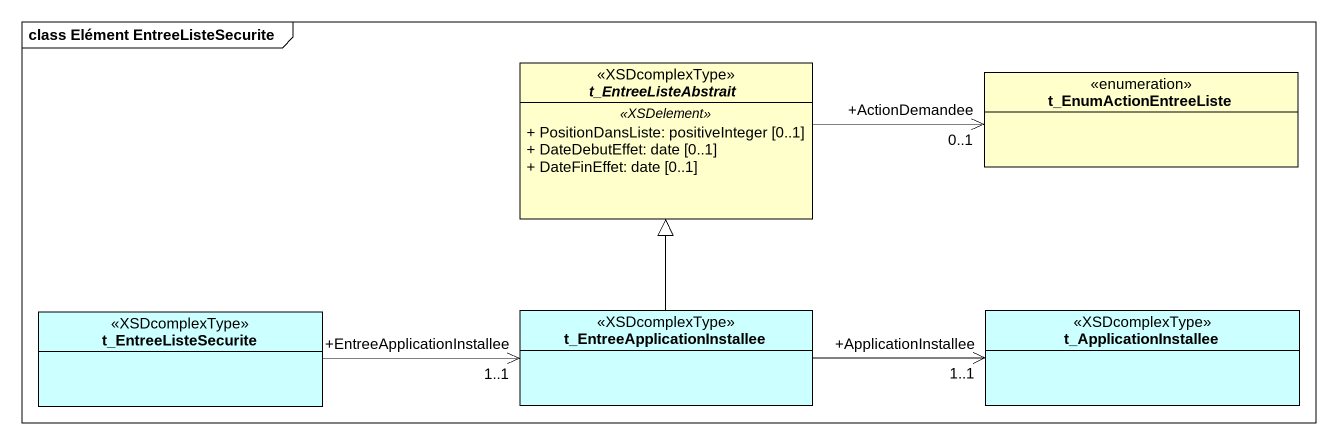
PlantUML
@startuml
mainframe class Elément EntreeListeSecurite
hide circle
hide empty members
skinparam classAttributeIconSize 0
abstract class t_EntreeListeAbstrait <<XSDcomplexType>> {
  .. <<XSDelement>> ..
  + PositionDansListe: positiveInteger [0..1]
  + DateDebutEffet: date [0..1]
  + DateFinEffet: date [0..1]
}
enum t_EnumActionEntreeListe
class t_EntreeListeSecurite <<XSDcomplexType>> #CCFFFF
class t_EntreeApplicationInstallee <<XSDcomplexType>> #CCFFFF
class t_ApplicationInstallee <<XSDcomplexType>> #CCFFFF
t_EntreeListeAbstrait -right-> "+ActionDemandee\n0..1" t_EnumActionEntreeListe
t_EntreeListeSecurite -right-> "+EntreeApplicationInstallee\n1..1" t_EntreeApplicationInstallee
t_EntreeApplicationInstallee -up-|> t_EntreeListeAbstrait
t_EntreeApplicationInstallee -right-> "+ApplicationInstallee\n1..1" t_ApplicationInstallee
@enduml
